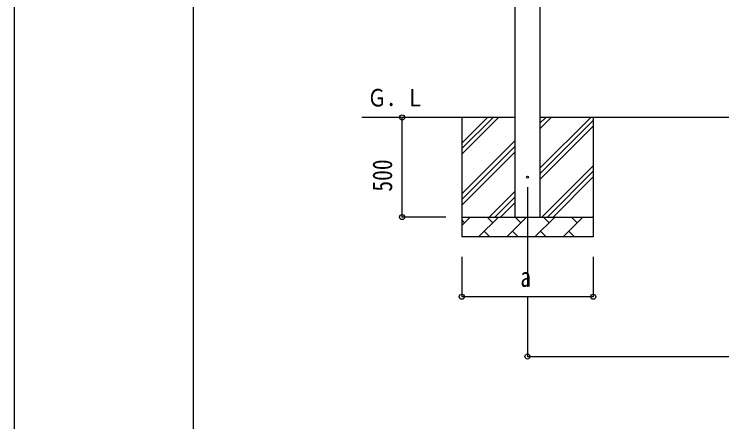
# Model space of a CAD drawing. Units: millimetres, scale not verified. Extents: x -12615 to 12615, y -8910 to 8910.
# Drawn here: x -12615 to -9061, y -4566 to -2520 of the extents above; entities that cross this region are included whole.
import ezdxf
from ezdxf.enums import TextEntityAlignment as Align

# ---------------------------------------------------------------- set-up
doc = ezdxf.new("R2010")
doc.units = ezdxf.units.MM
doc.header["$LTSCALE"] = 30
for name, color, linetype in [('0-4_YKK_12', 2, 'Continuous'), ('0-5_YKK_13', 4, 'Continuous'), ('0-6_YKK_A1', 4, 'Continuous'), ('0-7_YKK_D', 6, 'Continuous'), ('0-8_YKK_ZWAK', 7, 'Continuous')]:
    doc.layers.add(name, color=color, linetype=linetype)
doc.styles.add('ＭＳ ゴシック', font='')
doc.styles.get('ＭＳ ゴシック').set_extended_font_data('MS Gothic')

msp = doc.modelspace()

# ---------------------------------------------------------------- linework, layer by layer
at = {"layer": '0-4_YKK_12'}
msp.add_line((-10036.69, -3388.05), (-10036.69, -3888.05), dxfattribs=at)
at = {"layer": '0-5_YKK_13'}
msp.add_circle((-10036.69, -3338.05), 4.5, dxfattribs=at)
at = {"layer": '0-6_YKK_A1'}
for p, q in [((-10099.19, -3538.05), (-10099.19, -683.05)), ((-9974.19, -683.05), (-9974.19, -3538.05)), ((-10099.19, -3038.05), (-10869.19, -3038.05)), ((-10366.69, -3038.05), (-10366.69, -3638.05)), ((-10366.69, -3223.1), (-10181.64, -3038.05)), ((-10366.69, -3194.82), (-10209.92, -3038.05)), ((-10366.69, -3166.53), (-10238.21, -3038.05)), ((-7226.19, -3038.05), (-9974.19, -3038.05)), ((-9974.19, -3293.15), (-9719.09, -3038.05)), ((-9974.19, -3095.16), (-9917.08, -3038.05)), ((-9974.19, -3066.88), (-9945.36, -3038.05)), ((-9974.19, -3321.44), (-9706.69, -3053.94)), ((-9706.69, -3038.05), (-9706.69, -3638.05)), ((-9974.19, -3349.72), (-9706.69, -3082.22)), ((-10366.69, -3421.09), (-10099.19, -3153.59)), ((-10366.69, -3449.38), (-10099.19, -3181.88)), ((-10366.69, -3477.66), (-10099.19, -3210.16)), ((-9964.53, -3538.05), (-9706.69, -3280.21)), ((-9936.25, -3538.05), (-9706.69, -3308.49)), ((-9907.96, -3538.05), (-9706.69, -3336.78)), ((-10229.09, -3538.05), (-10099.19, -3408.15)), ((-10200.81, -3538.05), (-10099.19, -3436.44)), ((-10172.52, -3538.05), (-10099.19, -3464.72)), ((-10366.69, -3538.05), (-9706.69, -3538.05)), ((-10366.69, -3580.95), (-10323.8, -3538.05)), ((-10352.35, -3566.61), (-10366.69, -3552.27)), ((-10282.37, -3638.05), (-10182.37, -3538.05)), ((-10210.93, -3566.61), (-10239.48, -3538.05)), ((-10140.95, -3638.05), (-10040.95, -3538.05)), ((-10069.51, -3566.61), (-10098.06, -3538.05)), ((-9999.53, -3638.05), (-9899.53, -3538.05)), ((-9928.09, -3566.61), (-9956.64, -3538.05)), ((-9858.11, -3638.05), (-9758.11, -3538.05)), ((-9786.66, -3566.61), (-9815.22, -3538.05)), ((-9709.97, -3538.05), (-9706.69, -3534.77)), ((-10253.82, -3609.5), (-10225.27, -3638.05)), ((-10112.4, -3609.5), (-10083.85, -3638.05)), ((-9970.98, -3609.5), (-9942.43, -3638.05)), ((-9829.56, -3609.5), (-9801, -3638.05)), ((-9706.69, -3638.05), (-10366.69, -3638.05))]:
    msp.add_line(p, q, dxfattribs=at)
at = {"layer": '0-7_YKK_D'}
for p, q in [((-10447.51, -3038.05), (-10667.69, -3038.05)), ((-10666.69, -3538.05), (-10666.69, -3038.05)), ((-10447.51, -3538.05), (-10667.69, -3538.05)), ((-10366.69, -3738.05), (-10366.69, -3939.05)), ((-9706.69, -3738.05), (-9706.69, -3939.05)), ((-9706.69, -3938.05), (-10366.69, -3938.05)), ((-10036.69, -3939.05), (-10036.69, -4239.05)), ((-10036.69, -4238.05), (-7163.69, -4238.05))]:
    msp.add_line(p, q, dxfattribs=at)
for centre in [(-10666.69, -3038.05), (-10666.69, -3538.05), (-10366.69, -3938.05), (-9706.69, -3938.05), (-10036.69, -4238.05)]:
    msp.add_circle(centre, 12.75, dxfattribs=at)
at = {"layer": '0-8_YKK_ZWAK'}
msp.add_line((-11714.94, -7575), (-11714.94, 8325), dxfattribs=at)
msp.add_lwpolyline([(-12615, -8910), (12615, -8910), (12615, 8910), (-12615, 8910)], close=True, dxfattribs=at)

# ---------------------------------------------------------------- texts
at = {"layer": '0-6_YKK_A1', "style": 'ＭＳ ゴシック', "width": 0.8}
msp.add_text('Ｇ．Ｌ', height=87.98, dxfattribs=at).set_placement((-10840.49, -3009.6), align=Align.BOTTOM_LEFT)
at = {"layer": '0-7_YKK_D', "style": 'ＭＳ ゴシック', "width": 0.8}
msp.add_text('500', height=98.97, rotation=90, dxfattribs=at).set_placement((-10686.69, -3410.45), align=Align.BOTTOM_LEFT)
msp.add_text('a', height=98.97, dxfattribs=at).set_placement((-10072.69, -3918.05), align=Align.BOTTOM_LEFT)

doc.saveas('drawing.dxf')
